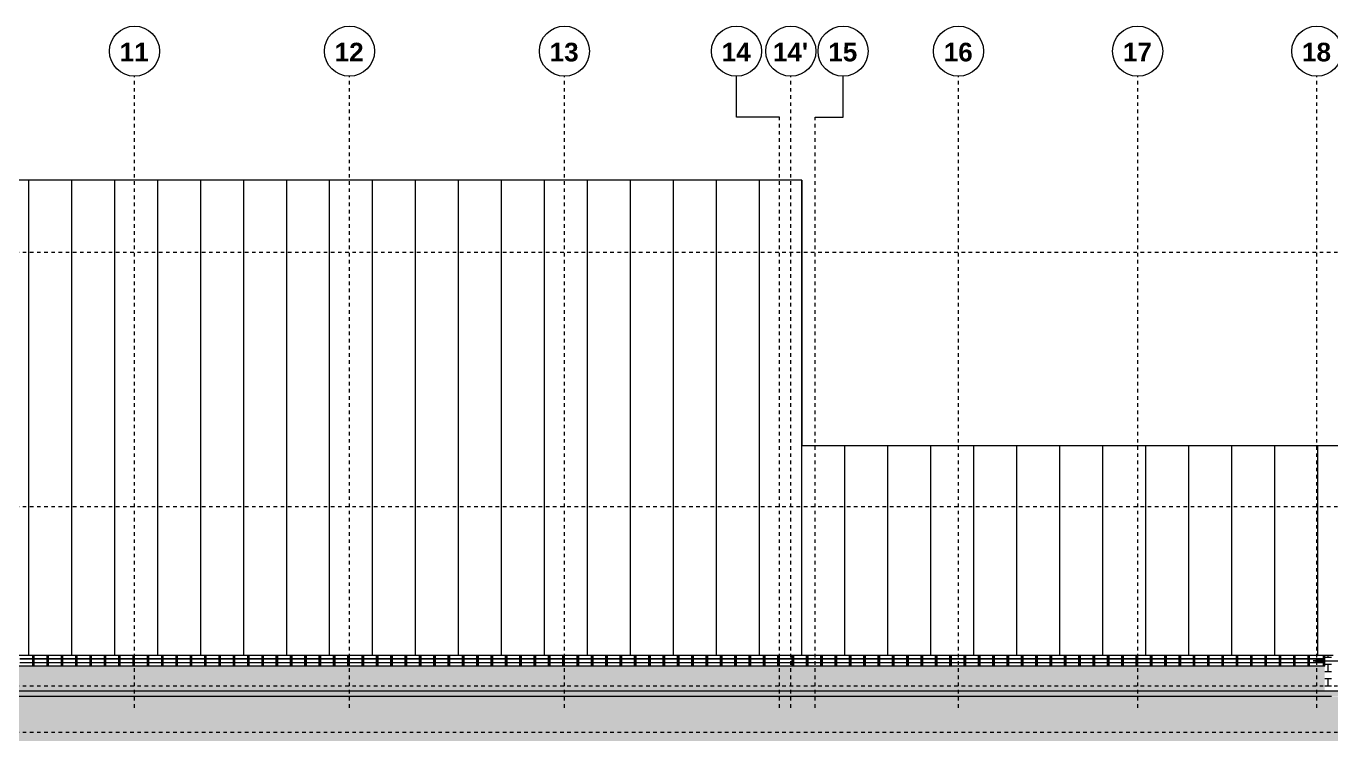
# Model space of a CAD drawing. Header units: metres. Extents: x -3 to 469, y -13 to 19.
# Drawn here: x 56.98 to 93.39, y -1.54 to 18.42 of the extents above; entities that cross this region are included whole.
import ezdxf

# ---------------------------------------------------------------- set-up
doc = ezdxf.new("R2010")
doc.units = ezdxf.units.M
for name, pattern in [('Center', [0.03, 0.012, -0.006, 0.006, -0.006]), ('Grid Line', [0.022225, 0.0127, -0.003175, 0.003175, -0.003175]), ('Grid Line 1_2_', [0.022225, 0.0127, -0.003175, 0.003175, -0.003175])]:
    doc.linetypes.add(name, pattern=pattern)
for name, color, linetype, lineweight in [('A-ANNO-KEYN', 7, 'Continuous', 5), ('A-DETL-1', 7, 'Continuous', 20), ('A-FLOR-1', 7, 'Continuous', 20), ('A-GLAZ-CURT', 7, 'Continuous', 5), ('A-GLAZ-CWMG', 7, 'Continuous', 5), ('A-WALL', 7, 'Continuous', 9), ('I-WALL', 7, 'Continuous', 9), ('S-GRID-IDEN', 7, 'Continuous', 5), ('S-GRID-IDEN-1', 7, 'Continuous', 18)]:
    doc.layers.add(name, color=color, linetype=linetype, lineweight=lineweight)
for name, color, linetype, lineweight, true_color in [('A-DETL-GENF-1', 7, 'Continuous', 5, 0xb8a087), ('A-FLOR-LEVL-2', 7, 'Center', 5, 0x0080c0), ('A-FLOR-PATT-1', 7, 'Continuous', 9, 0x74756c), ('A-GLAZ-CWMG-1', 7, 'Continuous', 5, 0xf2f2f2), ('A-WALL-PATT-2', 7, 'Continuous', 5, 0x5f5f5f), ('A-WALL-PATT-3', 7, 'Continuous', 5, 0x515151), ('S-GRID-1', 9, 'Grid Line', 5, 0x808080), ('S-GRID-2', 9, 'Continuous', 5, 0x808080), ('S-GRID-3', 7, 'Grid Line', 5, 0x0080c0), ('S-GRID-4', 7, 'Continuous', 5, 0x0080c0), ('S-GRID-5', 1, 'Grid Line 1_2_', 5, 0xff0000)]:
    doc.layers.add(name, color=color, linetype=linetype, lineweight=lineweight, true_color=true_color)
doc.styles.add('Arial_B', font='arialbd.ttf', dxfattribs={"height": 0.52})
pattern_1 = [(90, (-4.153, 0), (-1.2, 7e-17), [])]

# ---------------------------------------------------------------- blocks, each defined once
blk = doc.blocks.new('System Panel - COMOVENTE-V8-FACHADA 01')
at = {"layer": 'A-GLAZ-CURT'}
h = blk.add_hatch(dxfattribs=at)
h.set_pattern_fill('FP_12', color=256, style=0, pattern_type=2)
h.set_pattern_definition([(0, (48.975, 0.65), (0, 0.15), [])])
h.paths.add_polyline_path([(48.8, 0.55), (49.15, 0.55), (49.15, 0.75), (48.8, 0.75)])
blk.add_line((49.15, 0.75), (48.8, 0.75), dxfattribs=at)
blk = doc.blocks.new('System Panel - COMOVENTE-V10-FACHADA 01')
at = {"layer": 'A-GLAZ-CURT'}
h = blk.add_hatch(dxfattribs=at)
h.set_pattern_fill('FP_14', color=256, style=0, pattern_type=2)
h.set_pattern_definition([(0, (48.975, 0.85), (0, 0.15), [])])
h.paths.add_polyline_path([(48.8, 0.85), (48.8, 0.75), (49.15, 0.75), (49.15, 0.85)])
blk.add_line((48.8, 0.75), (49.15, 0.75), dxfattribs=at)
blk = doc.blocks.new('System Panel - COMOVENTE-4479538-FACHADA 01')
at = {"layer": 'A-GLAZ-CURT'}
h = blk.add_hatch(dxfattribs=at)
h.set_pattern_fill('FP_15', color=256, style=0, pattern_type=2)
h.set_pattern_definition([(0, (92.988, 0.65), (0, 0.15), [])])
h.paths.add_polyline_path([(92.8, 0.55), (93.173, 0.55), (93.173, 0.75), (92.8, 0.75), (92.8, 0.659)])
blk.add_line((93.173, 0.75), (92.8, 0.75), dxfattribs=at)
blk = doc.blocks.new('System Panel - COMOVENTE-V11-FACHADA 01')
at = {"layer": 'A-GLAZ-CURT'}
h = blk.add_hatch(dxfattribs=at)
h.set_pattern_fill('FP_16', color=256, style=0, pattern_type=2)
h.set_pattern_definition([(0, (92.988, 0.85), (0, 0.15), [])])
h.paths.add_polyline_path([(93.053, 0.75), (93.173, 0.75), (93.173, 0.85), (92.8, 0.85), (92.8, 0.75), (92.819, 0.75)])
blk.add_line((92.8, 0.75), (93.173, 0.75), dxfattribs=at)
blk = doc.blocks.new('Rectangular Mullion - 80mm x 50mm aluminio-4474804-FACHADA 01')
at = {"layer": 'A-GLAZ-CWMG-1'}
blk.add_hatch(color=256, dxfattribs=at).paths.add_polyline_path([(48.8, 0.55), (48.8, 0.75), (48.75, 0.75), (48.75, 0.55)])
at = {"layer": 'A-GLAZ-CWMG'}
for p, q in [((48.75, 0.75), (48.75, 0.55)), ((48.8, 0.55), (48.8, 0.75)), ((48.8, 0.55), (48.75, 0.55))]:
    blk.add_line(p, q, dxfattribs=at)
blk = doc.blocks.new('Rectangular Mullion - 80mm x 50mm aluminio-4474805-FACHADA 01')
at = {"layer": 'A-GLAZ-CWMG-1'}
blk.add_hatch(color=256, dxfattribs=at).paths.add_polyline_path([(48.75, 0.75), (48.8, 0.75), (48.8, 0.85), (48.75, 0.85)])
at = {"layer": 'A-GLAZ-CWMG'}
for p, q in [((48.75, 0.85), (48.75, 0.75)), ((48.8, 0.75), (48.8, 0.85))]:
    blk.add_line(p, q, dxfattribs=at)
blk = doc.blocks.new('Rectangular Mullion - 80mm x 50mm aluminio-4478564-FACHADA 01')
at = {"layer": 'A-GLAZ-CWMG-1'}
blk.add_hatch(color=256, dxfattribs=at).paths.add_polyline_path([(93.173, 0.75), (93.223, 0.75), (93.223, 0.85), (93.173, 0.85), (93.173, 0.816)])
at = {"layer": 'A-GLAZ-CWMG'}
for p, q in [((93.173, 0.85), (93.173, 0.75)), ((93.223, 0.75), (93.223, 0.85))]:
    blk.add_line(p, q, dxfattribs=at)
blk = doc.blocks.new('Rectangular Mullion - 80mm x 50mm aluminio-4478565-FACHADA 01')
at = {"layer": 'A-GLAZ-CWMG-1'}
blk.add_hatch(color=256, dxfattribs=at).paths.add_polyline_path([(93.223, 0.55), (93.223, 0.75), (93.173, 0.75), (93.173, 0.55)])
at = {"layer": 'A-GLAZ-CWMG'}
for p, q in [((93.173, 0.75), (93.173, 0.55)), ((93.223, 0.55), (93.223, 0.75)), ((93.223, 0.55), (93.173, 0.55))]:
    blk.add_line(p, q, dxfattribs=at)
blk = doc.blocks.new('Eixo - CABEÇA DE EIXO - PRETO-498843-FACHADA 01')
at = {"layer": 'S-GRID-IDEN-1'}
blk.add_circle((0, 17.715), 0.7, dxfattribs=at)

msp = doc.modelspace()

# ---------------------------------------------------------------- hatches: boundary and pattern name
at = {"layer": 'A-ANNO-KEYN'}
msp.add_hatch(color=256, dxfattribs=at).paths.add_polyline_path([(92.901, 0.692), (93.201, 0.653), (93.201, 0.732)])
at = {"layer": 'A-DETL-GENF-1'}
h = msp.add_hatch(dxfattribs=at)
h.set_pattern_fill('FP_17', color=256, style=0, pattern_type=2)
h.set_pattern_definition([(45, (2.574, 0), (0, 1.796051), [1.27, -1.27]), (45, (2.911, -0.3368), (0, 1.796051), [1.27, -1.27]), (45, (3.248, -0.6735), (0, 1.796051), [1.27, -1.27]), (135, (2.574, 0.2245), (-1.796051, 1e-16), [1.27, -1.27]), (135, (2.911, 0.5613), (-1.796051, 1e-16), [1.27, -1.27]), (135, (3.248, 0.898), (-1.796051, 1e-16), [1.27, -1.27])])
h.paths.add_polyline_path([(53.252, -1.54), (116.934, -1.54), (116.934, -1.45), (113.409, -1.45), (93.413, -0.3), (-2.939, -0.3), (-2.939, -1.54), (51.379, -1.54)])
at = {"layer": 'A-FLOR-PATT-1'}
msp.add_hatch(color=256, dxfattribs=at).paths.add_polyline_path([(101.95, -0.3), (116.934, -0.3), (116.934, -0.15), (-2.939, -0.15), (-2.939, -0.3), (100.077, -0.3)])
at = {"layer": 'A-WALL-PATT-2'}
h = msp.add_hatch(dxfattribs=at)
h.set_pattern_fill('FP_1', color=256, style=0, pattern_type=2)
h.set_pattern_definition(pattern_1)
h.paths.add_polyline_path([(42.482, 0.85), (78.607, 0.85), (78.607, 6.096), (78.587, 6.096), (78.587, 14.113), (-0.627, 14.113), (-0.627, 0.85), (42.248, 0.85)])
h = msp.add_hatch(dxfattribs=at)
h.set_pattern_fill('FP_1', color=256, style=0, pattern_type=2)
h.set_pattern_definition(pattern_1)
h.paths.add_polyline_path([(78.627, 6.096), (78.627, 14.113), (78.587, 14.113), (78.587, 6.096), (78.607, 6.096)])
h = msp.add_hatch(dxfattribs=at)
h.set_pattern_fill('FP_2', color=256, style=0, pattern_type=2)
h.set_pattern_definition([(90, (95.427, 0), (-1.2, 7e-17), [])])
h.paths.add_polyline_path([(84.976, 0.85), (93.453, 0.85), (93.453, 5), (98.36, 5), (98.36, 6.7), (78.627, 6.7), (78.627, 6.096), (78.607, 6.096), (78.607, 0.85), (84.917, 0.85)])
at = {"layer": 'A-WALL-PATT-3'}
h = msp.add_hatch(dxfattribs=at)
h.set_pattern_fill('FP_4', color=256, style=0, pattern_type=2)
h.set_pattern_definition([(0, (93.318, 0), (0, 0.2), []), (90, (93.318, 0), (-0.2, 0.2), [0.2, -0.2])])
h.paths.add_polyline_path([(93.413, -0.15), (93.413, 0.85), (93.223, 0.85), (93.223, -0.15), (93.287, -0.15)])
h = msp.add_hatch(dxfattribs=at)
h.set_pattern_fill('FP_3', color=256, style=0, pattern_type=2)
h.set_pattern_definition([(0, (93.248, 0), (0, 0.2), []), (90, (93.248, 0), (-0.2, 0.2), [0.2, -0.2])])
h.paths.add_polyline_path([(48.101, -0.15), (93.223, -0.15), (93.223, 0.55), (-0.223, 0.55), (-0.223, -0.15), (47.633, -0.15)])

# ---------------------------------------------------------------- linework, layer by layer
at = {"layer": 'A-ANNO-KEYN'}
for p, q in [((93.201, 0.732), (92.901, 0.692)), ((93.201, 0.653), (93.201, 0.732)), ((92.901, 0.692), (93.201, 0.653)), ((92.901, 0.692), (101.202, 0.692))]:
    msp.add_line(p, q, dxfattribs=at)
at = {"layer": 'A-DETL-1'}
for p, q in [((78.627, 14.113), (-0.627, 14.113)), ((78.627, 6.7), (78.627, 14.113)), ((98.4, 6.7), (78.627, 6.7)), ((-0.627, 0.85), (78.693, 0.85)), ((78.693, 0.85), (93.453, 0.85)), ((93.413, -0.3), (-2.939, -0.3))]:
    msp.add_line(p, q, dxfattribs=at)
at = {"layer": 'A-FLOR-1'}
msp.add_line((116.934, -0.15), (-2.939, -0.15), dxfattribs=at)
at = {"layer": 'A-FLOR-LEVL-2'}
for p, q in [((-0.919, 12.1), (113.592, 12.1)), ((-0.919, 5), (113.592, 5)), ((-0.919, 0), (113.592, 0)), ((-0.919, -1.3), (113.592, -1.3))]:
    msp.add_line(p, q, dxfattribs=at)
at = {"layer": 'A-WALL'}
for p, q in [((78.627, 14.113), (-0.627, 14.113)), ((78.627, 14.113), (78.627, 6.7)), ((98.4, 6.7), (78.627, 6.7)), ((-0.627, 0.85), (93.453, 0.85))]:
    msp.add_line(p, q, dxfattribs=at)
at = {"layer": 'I-WALL'}
for q in [(93.223, 0.85), (-0.413, 0.55)]:
    msp.add_line((93.223, 0.55), q, dxfattribs=at)
at = {"layer": 'S-GRID-1'}
for p, q in [((60, -0.614), (60, 17.015)), ((66, -0.614), (66, 17.015)), ((72, -0.614), (72, 17.015)), ((78, -0.614), (78, 15.869))]:
    msp.add_line(p, q, dxfattribs=at)
at = {"layer": 'S-GRID-2'}
for p, q in [((76.802, 15.869), (76.802, 17.015)), ((78, 15.869), (76.802, 15.869))]:
    msp.add_line(p, q, dxfattribs=at)
at = {"layer": 'S-GRID-3'}
for p, q in [((83, -0.614), (83, 17.015)), ((88, -0.614), (88, 17.015)), ((93, -0.614), (93, 17.015)), ((79, -0.614), (79, 15.869))]:
    msp.add_line(p, q, dxfattribs=at)
at = {"layer": 'S-GRID-4'}
for p, q in [((79.778, 15.869), (79.778, 17.015)), ((79, 15.869), (79.778, 15.869))]:
    msp.add_line(p, q, dxfattribs=at)
at = {"layer": 'S-GRID-5'}
msp.add_line((78.318, -0.614), (78.318, 17.015), dxfattribs=at)

# ---------------------------------------------------------------- block references
at = {"layer": 'A-GLAZ-CURT'}
for name, p in [('System Panel - COMOVENTE-V10-FACHADA 01', (8, 0)), ('System Panel - COMOVENTE-V8-FACHADA 01', (8, 0)), ('System Panel - COMOVENTE-V10-FACHADA 01', (8.4, 0)), ('System Panel - COMOVENTE-V8-FACHADA 01', (8.4, 0)), ('System Panel - COMOVENTE-V10-FACHADA 01', (8.8, 0)), ('System Panel - COMOVENTE-V8-FACHADA 01', (8.8, 0)), ('System Panel - COMOVENTE-V10-FACHADA 01', (9.2, 0)), ('System Panel - COMOVENTE-V8-FACHADA 01', (9.2, 0)), ('System Panel - COMOVENTE-V10-FACHADA 01', (9.6, 0)), ('System Panel - COMOVENTE-V8-FACHADA 01', (9.6, 0)), ('System Panel - COMOVENTE-V10-FACHADA 01', (10, 0)), ('System Panel - COMOVENTE-V8-FACHADA 01', (10, 0)), ('System Panel - COMOVENTE-V10-FACHADA 01', (10.4, 0)), ('System Panel - COMOVENTE-V8-FACHADA 01', (10.4, 0)), ('System Panel - COMOVENTE-V10-FACHADA 01', (10.8, 0)), ('System Panel - COMOVENTE-V8-FACHADA 01', (10.8, 0)), ('System Panel - COMOVENTE-V10-FACHADA 01', (11.2, 0)), ('System Panel - COMOVENTE-V8-FACHADA 01', (11.2, 0)), ('System Panel - COMOVENTE-V10-FACHADA 01', (11.6, 0)), ('System Panel - COMOVENTE-V8-FACHADA 01', (11.6, 0)), ('System Panel - COMOVENTE-V10-FACHADA 01', (12, 0)), ('System Panel - COMOVENTE-V8-FACHADA 01', (12, 0)), ('System Panel - COMOVENTE-V10-FACHADA 01', (12.4, 0)), ('System Panel - COMOVENTE-V8-FACHADA 01', (12.4, 0)), ('System Panel - COMOVENTE-V10-FACHADA 01', (12.8, 0)), ('System Panel - COMOVENTE-V8-FACHADA 01', (12.8, 0)), ('System Panel - COMOVENTE-V10-FACHADA 01', (13.2, 0)), ('System Panel - COMOVENTE-V8-FACHADA 01', (13.2, 0)), ('System Panel - COMOVENTE-V10-FACHADA 01', (13.6, 0)), ('System Panel - COMOVENTE-V8-FACHADA 01', (13.6, 0)), ('System Panel - COMOVENTE-V10-FACHADA 01', (14, 0)), ('System Panel - COMOVENTE-V8-FACHADA 01', (14, 0)), ('System Panel - COMOVENTE-V10-FACHADA 01', (14.4, 0)), ('System Panel - COMOVENTE-V8-FACHADA 01', (14.4, 0)), ('System Panel - COMOVENTE-V10-FACHADA 01', (14.8, 0)), ('System Panel - COMOVENTE-V8-FACHADA 01', (14.8, 0)), ('System Panel - COMOVENTE-V10-FACHADA 01', (15.2, 0)), ('System Panel - COMOVENTE-V8-FACHADA 01', (15.2, 0)), ('System Panel - COMOVENTE-V10-FACHADA 01', (15.6, 0)), ('System Panel - COMOVENTE-V8-FACHADA 01', (15.6, 0)), ('System Panel - COMOVENTE-V10-FACHADA 01', (16, 0)), ('System Panel - COMOVENTE-V8-FACHADA 01', (16, 0)), ('System Panel - COMOVENTE-V10-FACHADA 01', (16.4, 0)), ('System Panel - COMOVENTE-V8-FACHADA 01', (16.4, 0)), ('System Panel - COMOVENTE-V10-FACHADA 01', (16.8, 0)), ('System Panel - COMOVENTE-V8-FACHADA 01', (16.8, 0)), ('System Panel - COMOVENTE-V10-FACHADA 01', (17.2, 0)), ('System Panel - COMOVENTE-V8-FACHADA 01', (17.2, 0)), ('System Panel - COMOVENTE-V10-FACHADA 01', (17.6, 0)), ('System Panel - COMOVENTE-V8-FACHADA 01', (17.6, 0)), ('System Panel - COMOVENTE-V10-FACHADA 01', (18, 0)), ('System Panel - COMOVENTE-V8-FACHADA 01', (18, 0)), ('System Panel - COMOVENTE-V10-FACHADA 01', (18.4, 0)), ('System Panel - COMOVENTE-V8-FACHADA 01', (18.4, 0)), ('System Panel - COMOVENTE-V10-FACHADA 01', (18.8, 0)), ('System Panel - COMOVENTE-V8-FACHADA 01', (18.8, 0)), ('System Panel - COMOVENTE-V10-FACHADA 01', (19.2, 0)), ('System Panel - COMOVENTE-V8-FACHADA 01', (19.2, 0)), ('System Panel - COMOVENTE-V10-FACHADA 01', (19.6, 0)), ('System Panel - COMOVENTE-V8-FACHADA 01', (19.6, 0)), ('System Panel - COMOVENTE-V10-FACHADA 01', (20, 0)), ('System Panel - COMOVENTE-V8-FACHADA 01', (20, 0)), ('System Panel - COMOVENTE-V10-FACHADA 01', (20.4, 0)), ('System Panel - COMOVENTE-V8-FACHADA 01', (20.4, 0)), ('System Panel - COMOVENTE-V10-FACHADA 01', (20.8, 0)), ('System Panel - COMOVENTE-V8-FACHADA 01', (20.8, 0)), ('System Panel - COMOVENTE-V10-FACHADA 01', (21.2, 0)), ('System Panel - COMOVENTE-V8-FACHADA 01', (21.2, 0)), ('System Panel - COMOVENTE-V10-FACHADA 01', (21.6, 0)), ('System Panel - COMOVENTE-V8-FACHADA 01', (21.6, 0)), ('System Panel - COMOVENTE-V10-FACHADA 01', (22, 0)), ('System Panel - COMOVENTE-V8-FACHADA 01', (22, 0)), ('System Panel - COMOVENTE-V10-FACHADA 01', (22.4, 0)), ('System Panel - COMOVENTE-V8-FACHADA 01', (22.4, 0)), ('System Panel - COMOVENTE-V10-FACHADA 01', (22.8, 0)), ('System Panel - COMOVENTE-V8-FACHADA 01', (22.8, 0)), ('System Panel - COMOVENTE-V10-FACHADA 01', (23.2, 0)), ('System Panel - COMOVENTE-V8-FACHADA 01', (23.2, 0)), ('System Panel - COMOVENTE-V10-FACHADA 01', (23.6, 0)), ('System Panel - COMOVENTE-V8-FACHADA 01', (23.6, 0)), ('System Panel - COMOVENTE-V10-FACHADA 01', (24, 0)), ('System Panel - COMOVENTE-V8-FACHADA 01', (24, 0)), ('System Panel - COMOVENTE-V10-FACHADA 01', (24.4, 0)), ('System Panel - COMOVENTE-V8-FACHADA 01', (24.4, 0)), ('System Panel - COMOVENTE-V10-FACHADA 01', (24.8, 0)), ('System Panel - COMOVENTE-V8-FACHADA 01', (24.8, 0)), ('System Panel - COMOVENTE-V10-FACHADA 01', (25.2, 0)), ('System Panel - COMOVENTE-V8-FACHADA 01', (25.2, 0)), ('System Panel - COMOVENTE-V10-FACHADA 01', (25.6, 0)), ('System Panel - COMOVENTE-V8-FACHADA 01', (25.6, 0)), ('System Panel - COMOVENTE-V10-FACHADA 01', (26, 0)), ('System Panel - COMOVENTE-V8-FACHADA 01', (26, 0)), ('System Panel - COMOVENTE-V10-FACHADA 01', (26.4, 0)), ('System Panel - COMOVENTE-V8-FACHADA 01', (26.4, 0)), ('System Panel - COMOVENTE-V10-FACHADA 01', (26.8, 0)), ('System Panel - COMOVENTE-V8-FACHADA 01', (26.8, 0)), ('System Panel - COMOVENTE-V10-FACHADA 01', (27.2, 0)), ('System Panel - COMOVENTE-V8-FACHADA 01', (27.2, 0)), ('System Panel - COMOVENTE-V10-FACHADA 01', (27.6, 0)), ('System Panel - COMOVENTE-V8-FACHADA 01', (27.6, 0)), ('System Panel - COMOVENTE-V10-FACHADA 01', (28, 0)), ('System Panel - COMOVENTE-V8-FACHADA 01', (28, 0)), ('System Panel - COMOVENTE-V10-FACHADA 01', (28.4, 0)), ('System Panel - COMOVENTE-V8-FACHADA 01', (28.4, 0)), ('System Panel - COMOVENTE-V10-FACHADA 01', (28.8, 0)), ('System Panel - COMOVENTE-V8-FACHADA 01', (28.8, 0)), ('System Panel - COMOVENTE-V10-FACHADA 01', (29.2, 0)), ('System Panel - COMOVENTE-V8-FACHADA 01', (29.2, 0)), ('System Panel - COMOVENTE-V10-FACHADA 01', (29.6, 0)), ('System Panel - COMOVENTE-V8-FACHADA 01', (29.6, 0)), ('System Panel - COMOVENTE-V10-FACHADA 01', (30, 0)), ('System Panel - COMOVENTE-V8-FACHADA 01', (30, 0)), ('System Panel - COMOVENTE-V10-FACHADA 01', (30.4, 0)), ('System Panel - COMOVENTE-V8-FACHADA 01', (30.4, 0)), ('System Panel - COMOVENTE-V10-FACHADA 01', (30.8, 0)), ('System Panel - COMOVENTE-V8-FACHADA 01', (30.8, 0)), ('System Panel - COMOVENTE-V10-FACHADA 01', (31.2, 0)), ('System Panel - COMOVENTE-V8-FACHADA 01', (31.2, 0)), ('System Panel - COMOVENTE-V10-FACHADA 01', (31.6, 0)), ('System Panel - COMOVENTE-V8-FACHADA 01', (31.6, 0)), ('System Panel - COMOVENTE-V10-FACHADA 01', (32, 0)), ('System Panel - COMOVENTE-V8-FACHADA 01', (32, 0)), ('System Panel - COMOVENTE-V10-FACHADA 01', (32.4, 0)), ('System Panel - COMOVENTE-V8-FACHADA 01', (32.4, 0)), ('System Panel - COMOVENTE-V10-FACHADA 01', (32.8, 0)), ('System Panel - COMOVENTE-V8-FACHADA 01', (32.8, 0)), ('System Panel - COMOVENTE-V10-FACHADA 01', (33.2, 0)), ('System Panel - COMOVENTE-V8-FACHADA 01', (33.2, 0)), ('System Panel - COMOVENTE-V10-FACHADA 01', (33.6, 0)), ('System Panel - COMOVENTE-V8-FACHADA 01', (33.6, 0)), ('System Panel - COMOVENTE-V10-FACHADA 01', (34, 0)), ('System Panel - COMOVENTE-V8-FACHADA 01', (34, 0)), ('System Panel - COMOVENTE-V10-FACHADA 01', (34.4, 0)), ('System Panel - COMOVENTE-V8-FACHADA 01', (34.4, 0)), ('System Panel - COMOVENTE-V10-FACHADA 01', (34.8, 0)), ('System Panel - COMOVENTE-V8-FACHADA 01', (34.8, 0)), ('System Panel - COMOVENTE-V10-FACHADA 01', (35.2, 0)), ('System Panel - COMOVENTE-V8-FACHADA 01', (35.2, 0)), ('System Panel - COMOVENTE-V10-FACHADA 01', (35.6, 0)), ('System Panel - COMOVENTE-V8-FACHADA 01', (35.6, 0)), ('System Panel - COMOVENTE-V10-FACHADA 01', (36, 0)), ('System Panel - COMOVENTE-V8-FACHADA 01', (36, 0)), ('System Panel - COMOVENTE-V10-FACHADA 01', (36.4, 0)), ('System Panel - COMOVENTE-V8-FACHADA 01', (36.4, 0)), ('System Panel - COMOVENTE-V10-FACHADA 01', (36.8, 0)), ('System Panel - COMOVENTE-V8-FACHADA 01', (36.8, 0)), ('System Panel - COMOVENTE-V10-FACHADA 01', (37.2, 0)), ('System Panel - COMOVENTE-V8-FACHADA 01', (37.2, 0)), ('System Panel - COMOVENTE-V10-FACHADA 01', (37.6, 0)), ('System Panel - COMOVENTE-V8-FACHADA 01', (37.6, 0)), ('System Panel - COMOVENTE-V10-FACHADA 01', (38, 0)), ('System Panel - COMOVENTE-V8-FACHADA 01', (38, 0)), ('System Panel - COMOVENTE-V10-FACHADA 01', (38.4, 0)), ('System Panel - COMOVENTE-V8-FACHADA 01', (38.4, 0)), ('System Panel - COMOVENTE-V10-FACHADA 01', (38.8, 0)), ('System Panel - COMOVENTE-V8-FACHADA 01', (38.8, 0)), ('System Panel - COMOVENTE-V10-FACHADA 01', (39.2, 0)), ('System Panel - COMOVENTE-V8-FACHADA 01', (39.2, 0)), ('System Panel - COMOVENTE-V10-FACHADA 01', (39.6, 0)), ('System Panel - COMOVENTE-V8-FACHADA 01', (39.6, 0)), ('System Panel - COMOVENTE-V10-FACHADA 01', (40, 0)), ('System Panel - COMOVENTE-V8-FACHADA 01', (40, 0)), ('System Panel - COMOVENTE-V10-FACHADA 01', (40.4, 0)), ('System Panel - COMOVENTE-V8-FACHADA 01', (40.4, 0)), ('System Panel - COMOVENTE-V10-FACHADA 01', (40.8, 0)), ('System Panel - COMOVENTE-V8-FACHADA 01', (40.8, 0)), ('System Panel - COMOVENTE-V10-FACHADA 01', (41.2, 0)), ('System Panel - COMOVENTE-V8-FACHADA 01', (41.2, 0)), ('System Panel - COMOVENTE-V10-FACHADA 01', (41.6, 0)), ('System Panel - COMOVENTE-V8-FACHADA 01', (41.6, 0)), ('System Panel - COMOVENTE-V10-FACHADA 01', (42, 0)), ('System Panel - COMOVENTE-V8-FACHADA 01', (42, 0)), ('System Panel - COMOVENTE-V10-FACHADA 01', (42.4, 0)), ('System Panel - COMOVENTE-V8-FACHADA 01', (42.4, 0)), ('System Panel - COMOVENTE-V10-FACHADA 01', (42.8, 0)), ('System Panel - COMOVENTE-V8-FACHADA 01', (42.8, 0)), ('System Panel - COMOVENTE-V10-FACHADA 01', (43.2, 0)), ('System Panel - COMOVENTE-V8-FACHADA 01', (43.2, 0)), ('System Panel - COMOVENTE-V10-FACHADA 01', (43.6, 0)), ('System Panel - COMOVENTE-V8-FACHADA 01', (43.6, 0)), ('System Panel - COMOVENTE-V11-FACHADA 01', (0, 0)), ('System Panel - COMOVENTE-4479538-FACHADA 01', (0, 0))]:
    msp.add_blockref(name, p, dxfattribs=at)
at = {"layer": 'A-GLAZ-CWMG'}
for name, p in [('Rectangular Mullion - 80mm x 50mm aluminio-4474805-FACHADA 01', (8.4, 0)), ('Rectangular Mullion - 80mm x 50mm aluminio-4474804-FACHADA 01', (8.4, 0)), ('Rectangular Mullion - 80mm x 50mm aluminio-4474805-FACHADA 01', (8.8, 0)), ('Rectangular Mullion - 80mm x 50mm aluminio-4474804-FACHADA 01', (8.8, 0)), ('Rectangular Mullion - 80mm x 50mm aluminio-4474805-FACHADA 01', (9.2, 0)), ('Rectangular Mullion - 80mm x 50mm aluminio-4474804-FACHADA 01', (9.2, 0)), ('Rectangular Mullion - 80mm x 50mm aluminio-4474805-FACHADA 01', (9.6, 0)), ('Rectangular Mullion - 80mm x 50mm aluminio-4474804-FACHADA 01', (9.6, 0)), ('Rectangular Mullion - 80mm x 50mm aluminio-4474805-FACHADA 01', (10, 0)), ('Rectangular Mullion - 80mm x 50mm aluminio-4474804-FACHADA 01', (10, 0)), ('Rectangular Mullion - 80mm x 50mm aluminio-4474805-FACHADA 01', (10.4, 0)), ('Rectangular Mullion - 80mm x 50mm aluminio-4474804-FACHADA 01', (10.4, 0)), ('Rectangular Mullion - 80mm x 50mm aluminio-4474805-FACHADA 01', (10.8, 0)), ('Rectangular Mullion - 80mm x 50mm aluminio-4474804-FACHADA 01', (10.8, 0)), ('Rectangular Mullion - 80mm x 50mm aluminio-4474805-FACHADA 01', (11.2, 0)), ('Rectangular Mullion - 80mm x 50mm aluminio-4474804-FACHADA 01', (11.2, 0)), ('Rectangular Mullion - 80mm x 50mm aluminio-4474805-FACHADA 01', (11.6, 0)), ('Rectangular Mullion - 80mm x 50mm aluminio-4474804-FACHADA 01', (11.6, 0)), ('Rectangular Mullion - 80mm x 50mm aluminio-4474805-FACHADA 01', (12, 0)), ('Rectangular Mullion - 80mm x 50mm aluminio-4474804-FACHADA 01', (12, 0)), ('Rectangular Mullion - 80mm x 50mm aluminio-4474805-FACHADA 01', (12.4, 0)), ('Rectangular Mullion - 80mm x 50mm aluminio-4474804-FACHADA 01', (12.4, 0)), ('Rectangular Mullion - 80mm x 50mm aluminio-4474805-FACHADA 01', (12.8, 0)), ('Rectangular Mullion - 80mm x 50mm aluminio-4474804-FACHADA 01', (12.8, 0)), ('Rectangular Mullion - 80mm x 50mm aluminio-4474805-FACHADA 01', (13.2, 0)), ('Rectangular Mullion - 80mm x 50mm aluminio-4474804-FACHADA 01', (13.2, 0)), ('Rectangular Mullion - 80mm x 50mm aluminio-4474805-FACHADA 01', (13.6, 0)), ('Rectangular Mullion - 80mm x 50mm aluminio-4474804-FACHADA 01', (13.6, 0)), ('Rectangular Mullion - 80mm x 50mm aluminio-4474805-FACHADA 01', (14, 0)), ('Rectangular Mullion - 80mm x 50mm aluminio-4474804-FACHADA 01', (14, 0)), ('Rectangular Mullion - 80mm x 50mm aluminio-4474805-FACHADA 01', (14.4, 0)), ('Rectangular Mullion - 80mm x 50mm aluminio-4474804-FACHADA 01', (14.4, 0)), ('Rectangular Mullion - 80mm x 50mm aluminio-4474805-FACHADA 01', (14.8, 0)), ('Rectangular Mullion - 80mm x 50mm aluminio-4474804-FACHADA 01', (14.8, 0)), ('Rectangular Mullion - 80mm x 50mm aluminio-4474805-FACHADA 01', (15.2, 0)), ('Rectangular Mullion - 80mm x 50mm aluminio-4474804-FACHADA 01', (15.2, 0)), ('Rectangular Mullion - 80mm x 50mm aluminio-4474805-FACHADA 01', (15.6, 0)), ('Rectangular Mullion - 80mm x 50mm aluminio-4474804-FACHADA 01', (15.6, 0)), ('Rectangular Mullion - 80mm x 50mm aluminio-4474805-FACHADA 01', (16, 0)), ('Rectangular Mullion - 80mm x 50mm aluminio-4474804-FACHADA 01', (16, 0)), ('Rectangular Mullion - 80mm x 50mm aluminio-4474805-FACHADA 01', (16.4, 0)), ('Rectangular Mullion - 80mm x 50mm aluminio-4474804-FACHADA 01', (16.4, 0)), ('Rectangular Mullion - 80mm x 50mm aluminio-4474805-FACHADA 01', (16.8, 0)), ('Rectangular Mullion - 80mm x 50mm aluminio-4474804-FACHADA 01', (16.8, 0)), ('Rectangular Mullion - 80mm x 50mm aluminio-4474805-FACHADA 01', (17.2, 0)), ('Rectangular Mullion - 80mm x 50mm aluminio-4474804-FACHADA 01', (17.2, 0)), ('Rectangular Mullion - 80mm x 50mm aluminio-4474805-FACHADA 01', (17.6, 0)), ('Rectangular Mullion - 80mm x 50mm aluminio-4474804-FACHADA 01', (17.6, 0)), ('Rectangular Mullion - 80mm x 50mm aluminio-4474805-FACHADA 01', (18, 0)), ('Rectangular Mullion - 80mm x 50mm aluminio-4474804-FACHADA 01', (18, 0)), ('Rectangular Mullion - 80mm x 50mm aluminio-4474805-FACHADA 01', (18.4, 0)), ('Rectangular Mullion - 80mm x 50mm aluminio-4474804-FACHADA 01', (18.4, 0)), ('Rectangular Mullion - 80mm x 50mm aluminio-4474805-FACHADA 01', (18.8, 0)), ('Rectangular Mullion - 80mm x 50mm aluminio-4474804-FACHADA 01', (18.8, 0)), ('Rectangular Mullion - 80mm x 50mm aluminio-4474805-FACHADA 01', (19.2, 0)), ('Rectangular Mullion - 80mm x 50mm aluminio-4474804-FACHADA 01', (19.2, 0)), ('Rectangular Mullion - 80mm x 50mm aluminio-4474805-FACHADA 01', (19.6, 0)), ('Rectangular Mullion - 80mm x 50mm aluminio-4474804-FACHADA 01', (19.6, 0)), ('Rectangular Mullion - 80mm x 50mm aluminio-4474805-FACHADA 01', (20, 0)), ('Rectangular Mullion - 80mm x 50mm aluminio-4474804-FACHADA 01', (20, 0)), ('Rectangular Mullion - 80mm x 50mm aluminio-4474805-FACHADA 01', (20.4, 0)), ('Rectangular Mullion - 80mm x 50mm aluminio-4474804-FACHADA 01', (20.4, 0)), ('Rectangular Mullion - 80mm x 50mm aluminio-4474805-FACHADA 01', (20.8, 0)), ('Rectangular Mullion - 80mm x 50mm aluminio-4474804-FACHADA 01', (20.8, 0)), ('Rectangular Mullion - 80mm x 50mm aluminio-4474805-FACHADA 01', (21.2, 0)), ('Rectangular Mullion - 80mm x 50mm aluminio-4474804-FACHADA 01', (21.2, 0)), ('Rectangular Mullion - 80mm x 50mm aluminio-4474805-FACHADA 01', (21.6, 0)), ('Rectangular Mullion - 80mm x 50mm aluminio-4474804-FACHADA 01', (21.6, 0)), ('Rectangular Mullion - 80mm x 50mm aluminio-4474805-FACHADA 01', (22, 0)), ('Rectangular Mullion - 80mm x 50mm aluminio-4474804-FACHADA 01', (22, 0)), ('Rectangular Mullion - 80mm x 50mm aluminio-4474805-FACHADA 01', (22.4, 0)), ('Rectangular Mullion - 80mm x 50mm aluminio-4474804-FACHADA 01', (22.4, 0)), ('Rectangular Mullion - 80mm x 50mm aluminio-4474805-FACHADA 01', (22.8, 0)), ('Rectangular Mullion - 80mm x 50mm aluminio-4474804-FACHADA 01', (22.8, 0)), ('Rectangular Mullion - 80mm x 50mm aluminio-4474805-FACHADA 01', (23.2, 0)), ('Rectangular Mullion - 80mm x 50mm aluminio-4474804-FACHADA 01', (23.2, 0)), ('Rectangular Mullion - 80mm x 50mm aluminio-4474805-FACHADA 01', (23.6, 0)), ('Rectangular Mullion - 80mm x 50mm aluminio-4474804-FACHADA 01', (23.6, 0)), ('Rectangular Mullion - 80mm x 50mm aluminio-4474805-FACHADA 01', (24, 0)), ('Rectangular Mullion - 80mm x 50mm aluminio-4474804-FACHADA 01', (24, 0)), ('Rectangular Mullion - 80mm x 50mm aluminio-4474805-FACHADA 01', (24.4, 0)), ('Rectangular Mullion - 80mm x 50mm aluminio-4474804-FACHADA 01', (24.4, 0)), ('Rectangular Mullion - 80mm x 50mm aluminio-4474805-FACHADA 01', (24.8, 0)), ('Rectangular Mullion - 80mm x 50mm aluminio-4474804-FACHADA 01', (24.8, 0)), ('Rectangular Mullion - 80mm x 50mm aluminio-4474805-FACHADA 01', (25.2, 0)), ('Rectangular Mullion - 80mm x 50mm aluminio-4474804-FACHADA 01', (25.2, 0)), ('Rectangular Mullion - 80mm x 50mm aluminio-4474805-FACHADA 01', (25.6, 0)), ('Rectangular Mullion - 80mm x 50mm aluminio-4474804-FACHADA 01', (25.6, 0)), ('Rectangular Mullion - 80mm x 50mm aluminio-4474805-FACHADA 01', (26, 0)), ('Rectangular Mullion - 80mm x 50mm aluminio-4474804-FACHADA 01', (26, 0)), ('Rectangular Mullion - 80mm x 50mm aluminio-4474805-FACHADA 01', (26.4, 0)), ('Rectangular Mullion - 80mm x 50mm aluminio-4474804-FACHADA 01', (26.4, 0)), ('Rectangular Mullion - 80mm x 50mm aluminio-4474805-FACHADA 01', (26.8, 0)), ('Rectangular Mullion - 80mm x 50mm aluminio-4474804-FACHADA 01', (26.8, 0)), ('Rectangular Mullion - 80mm x 50mm aluminio-4474805-FACHADA 01', (27.2, 0)), ('Rectangular Mullion - 80mm x 50mm aluminio-4474804-FACHADA 01', (27.2, 0)), ('Rectangular Mullion - 80mm x 50mm aluminio-4474805-FACHADA 01', (27.6, 0)), ('Rectangular Mullion - 80mm x 50mm aluminio-4474804-FACHADA 01', (27.6, 0)), ('Rectangular Mullion - 80mm x 50mm aluminio-4474805-FACHADA 01', (28, 0)), ('Rectangular Mullion - 80mm x 50mm aluminio-4474804-FACHADA 01', (28, 0)), ('Rectangular Mullion - 80mm x 50mm aluminio-4474805-FACHADA 01', (28.4, 0)), ('Rectangular Mullion - 80mm x 50mm aluminio-4474804-FACHADA 01', (28.4, 0)), ('Rectangular Mullion - 80mm x 50mm aluminio-4474805-FACHADA 01', (28.8, 0)), ('Rectangular Mullion - 80mm x 50mm aluminio-4474804-FACHADA 01', (28.8, 0)), ('Rectangular Mullion - 80mm x 50mm aluminio-4474805-FACHADA 01', (29.2, 0)), ('Rectangular Mullion - 80mm x 50mm aluminio-4474804-FACHADA 01', (29.2, 0)), ('Rectangular Mullion - 80mm x 50mm aluminio-4474805-FACHADA 01', (29.6, 0)), ('Rectangular Mullion - 80mm x 50mm aluminio-4474804-FACHADA 01', (29.6, 0)), ('Rectangular Mullion - 80mm x 50mm aluminio-4474805-FACHADA 01', (30, 0)), ('Rectangular Mullion - 80mm x 50mm aluminio-4474804-FACHADA 01', (30, 0)), ('Rectangular Mullion - 80mm x 50mm aluminio-4474805-FACHADA 01', (30.4, 0)), ('Rectangular Mullion - 80mm x 50mm aluminio-4474804-FACHADA 01', (30.4, 0)), ('Rectangular Mullion - 80mm x 50mm aluminio-4474805-FACHADA 01', (30.8, 0)), ('Rectangular Mullion - 80mm x 50mm aluminio-4474804-FACHADA 01', (30.8, 0)), ('Rectangular Mullion - 80mm x 50mm aluminio-4474805-FACHADA 01', (31.2, 0)), ('Rectangular Mullion - 80mm x 50mm aluminio-4474804-FACHADA 01', (31.2, 0)), ('Rectangular Mullion - 80mm x 50mm aluminio-4474805-FACHADA 01', (31.6, 0)), ('Rectangular Mullion - 80mm x 50mm aluminio-4474804-FACHADA 01', (31.6, 0)), ('Rectangular Mullion - 80mm x 50mm aluminio-4474805-FACHADA 01', (32, 0)), ('Rectangular Mullion - 80mm x 50mm aluminio-4474804-FACHADA 01', (32, 0)), ('Rectangular Mullion - 80mm x 50mm aluminio-4474805-FACHADA 01', (32.4, 0)), ('Rectangular Mullion - 80mm x 50mm aluminio-4474804-FACHADA 01', (32.4, 0)), ('Rectangular Mullion - 80mm x 50mm aluminio-4474805-FACHADA 01', (32.8, 0)), ('Rectangular Mullion - 80mm x 50mm aluminio-4474804-FACHADA 01', (32.8, 0)), ('Rectangular Mullion - 80mm x 50mm aluminio-4474805-FACHADA 01', (33.2, 0)), ('Rectangular Mullion - 80mm x 50mm aluminio-4474804-FACHADA 01', (33.2, 0)), ('Rectangular Mullion - 80mm x 50mm aluminio-4474805-FACHADA 01', (33.6, 0)), ('Rectangular Mullion - 80mm x 50mm aluminio-4474804-FACHADA 01', (33.6, 0)), ('Rectangular Mullion - 80mm x 50mm aluminio-4474805-FACHADA 01', (34, 0)), ('Rectangular Mullion - 80mm x 50mm aluminio-4474804-FACHADA 01', (34, 0)), ('Rectangular Mullion - 80mm x 50mm aluminio-4474805-FACHADA 01', (34.4, 0)), ('Rectangular Mullion - 80mm x 50mm aluminio-4474804-FACHADA 01', (34.4, 0)), ('Rectangular Mullion - 80mm x 50mm aluminio-4474805-FACHADA 01', (34.8, 0)), ('Rectangular Mullion - 80mm x 50mm aluminio-4474804-FACHADA 01', (34.8, 0)), ('Rectangular Mullion - 80mm x 50mm aluminio-4474805-FACHADA 01', (35.2, 0)), ('Rectangular Mullion - 80mm x 50mm aluminio-4474804-FACHADA 01', (35.2, 0)), ('Rectangular Mullion - 80mm x 50mm aluminio-4474805-FACHADA 01', (35.6, 0)), ('Rectangular Mullion - 80mm x 50mm aluminio-4474804-FACHADA 01', (35.6, 0)), ('Rectangular Mullion - 80mm x 50mm aluminio-4474805-FACHADA 01', (36, 0)), ('Rectangular Mullion - 80mm x 50mm aluminio-4474804-FACHADA 01', (36, 0)), ('Rectangular Mullion - 80mm x 50mm aluminio-4474805-FACHADA 01', (36.4, 0)), ('Rectangular Mullion - 80mm x 50mm aluminio-4474804-FACHADA 01', (36.4, 0)), ('Rectangular Mullion - 80mm x 50mm aluminio-4474805-FACHADA 01', (36.8, 0)), ('Rectangular Mullion - 80mm x 50mm aluminio-4474804-FACHADA 01', (36.8, 0)), ('Rectangular Mullion - 80mm x 50mm aluminio-4474805-FACHADA 01', (37.2, 0)), ('Rectangular Mullion - 80mm x 50mm aluminio-4474804-FACHADA 01', (37.2, 0)), ('Rectangular Mullion - 80mm x 50mm aluminio-4474805-FACHADA 01', (37.6, 0)), ('Rectangular Mullion - 80mm x 50mm aluminio-4474804-FACHADA 01', (37.6, 0)), ('Rectangular Mullion - 80mm x 50mm aluminio-4474805-FACHADA 01', (38, 0)), ('Rectangular Mullion - 80mm x 50mm aluminio-4474804-FACHADA 01', (38, 0)), ('Rectangular Mullion - 80mm x 50mm aluminio-4474805-FACHADA 01', (38.4, 0)), ('Rectangular Mullion - 80mm x 50mm aluminio-4474804-FACHADA 01', (38.4, 0)), ('Rectangular Mullion - 80mm x 50mm aluminio-4474805-FACHADA 01', (38.8, 0)), ('Rectangular Mullion - 80mm x 50mm aluminio-4474804-FACHADA 01', (38.8, 0)), ('Rectangular Mullion - 80mm x 50mm aluminio-4474805-FACHADA 01', (39.2, 0)), ('Rectangular Mullion - 80mm x 50mm aluminio-4474804-FACHADA 01', (39.2, 0)), ('Rectangular Mullion - 80mm x 50mm aluminio-4474805-FACHADA 01', (39.6, 0)), ('Rectangular Mullion - 80mm x 50mm aluminio-4474804-FACHADA 01', (39.6, 0)), ('Rectangular Mullion - 80mm x 50mm aluminio-4474805-FACHADA 01', (40, 0)), ('Rectangular Mullion - 80mm x 50mm aluminio-4474804-FACHADA 01', (40, 0)), ('Rectangular Mullion - 80mm x 50mm aluminio-4474805-FACHADA 01', (40.4, 0)), ('Rectangular Mullion - 80mm x 50mm aluminio-4474804-FACHADA 01', (40.4, 0)), ('Rectangular Mullion - 80mm x 50mm aluminio-4474805-FACHADA 01', (40.8, 0)), ('Rectangular Mullion - 80mm x 50mm aluminio-4474804-FACHADA 01', (40.8, 0)), ('Rectangular Mullion - 80mm x 50mm aluminio-4474805-FACHADA 01', (41.2, 0)), ('Rectangular Mullion - 80mm x 50mm aluminio-4474804-FACHADA 01', (41.2, 0)), ('Rectangular Mullion - 80mm x 50mm aluminio-4474805-FACHADA 01', (41.6, 0)), ('Rectangular Mullion - 80mm x 50mm aluminio-4474804-FACHADA 01', (41.6, 0)), ('Rectangular Mullion - 80mm x 50mm aluminio-4474805-FACHADA 01', (42, 0)), ('Rectangular Mullion - 80mm x 50mm aluminio-4474804-FACHADA 01', (42, 0)), ('Rectangular Mullion - 80mm x 50mm aluminio-4474805-FACHADA 01', (42.4, 0)), ('Rectangular Mullion - 80mm x 50mm aluminio-4474804-FACHADA 01', (42.4, 0)), ('Rectangular Mullion - 80mm x 50mm aluminio-4474805-FACHADA 01', (42.8, 0)), ('Rectangular Mullion - 80mm x 50mm aluminio-4474804-FACHADA 01', (42.8, 0)), ('Rectangular Mullion - 80mm x 50mm aluminio-4474805-FACHADA 01', (43.2, 0)), ('Rectangular Mullion - 80mm x 50mm aluminio-4474804-FACHADA 01', (43.2, 0)), ('Rectangular Mullion - 80mm x 50mm aluminio-4474805-FACHADA 01', (43.6, 0)), ('Rectangular Mullion - 80mm x 50mm aluminio-4474804-FACHADA 01', (43.6, 0)), ('Rectangular Mullion - 80mm x 50mm aluminio-4474805-FACHADA 01', (44, 0)), ('Rectangular Mullion - 80mm x 50mm aluminio-4474804-FACHADA 01', (44, 0)), ('Rectangular Mullion - 80mm x 50mm aluminio-4478564-FACHADA 01', (0, 0)), ('Rectangular Mullion - 80mm x 50mm aluminio-4478565-FACHADA 01', (0, 0))]:
    msp.add_blockref(name, p, dxfattribs=at)
at = {"layer": 'S-GRID-IDEN-1'}
for p in [(60, 0), (66, 0), (72, 0), (76.802, 0), (78.318, 0), (79.778, 0), (83, 0), (88, 0), (93, 0)]:
    msp.add_blockref('Eixo - CABEÇA DE EIXO - PRETO-498843-FACHADA 01', p, dxfattribs=at)

# ---------------------------------------------------------------- texts
at = {"layer": 'S-GRID-IDEN', "char_height": 0.52, "attachment_point": 1, "style": 'Arial_B'}
for s, insert, width in [('11', (59.588, 17.95), 0.99409), ('12', (65.588, 17.95), 0.99409), ('13', (71.588, 17.95), 0.99409), ('14', (76.39, 17.95), 0.99409), ("14'", (77.82, 17.95), 1.20253), ('15', (79.366, 17.95), 0.99409), ('16', (82.588, 17.95), 0.99409), ('17', (87.588, 17.95), 0.99409), ('18', (92.588, 17.95), 0.99409)]:
    msp.add_mtext(s, dxfattribs=dict(at, insert=insert, width=width))

doc.saveas('drawing.dxf')
